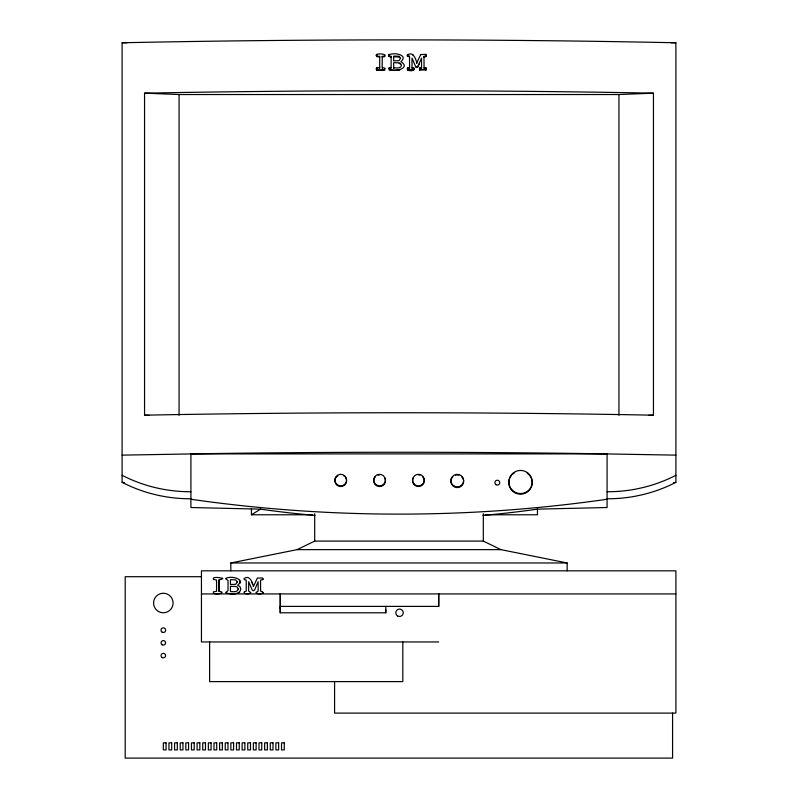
<?xml version="1.0" encoding="UTF-8"?>
<svg xmlns="http://www.w3.org/2000/svg" width="798" height="798" viewBox="0 0 798 798"><rect width="100%" height="100%" fill="white"/><g stroke="black" fill="none" stroke-linecap="round" stroke-linejoin="round"><path stroke-width="1.2" d="M385.823 609.592L385.783 612.794L280.208 612.794L280.307 606.39L438.77 606.39L438.77 593.931M240.048 583.218L239.849 580.206M391.12 67.471L391.13 56.449L389.195 56.05L388.776 55.192C391.668 51.91 409.414 54.384 400.945 61.606C411.987 68.907 392.187 72.568 388.776 68.808L389.195 67.93L391.12 67.471L391.12 68.02M416.765 63.431L416.765 62.882C415.858 58.364 412.436 50.703 407.269 55.212L407.678 56.069L409.524 56.289L409.574 67.491L407.678 67.95L407.269 68.808C407.11 71.521 414.272 71.431 414.232 68.808L412.007 67.491L412.007 58.094L415.987 67.391M415.987 66.842L418.012 66.234L421.553 58.094L421.553 67.491L419.549 68.139L419.549 69.975L426.132 69.955M262.702 579.518L262.452 577.942L257.365 578.081L253.395 586.54C252.497 582.061 249.156 574.201 243.959 578.779L244.358 579.647L246.243 580.106L246.243 591.198L244.358 591.667L243.959 592.535C244.657 594.32 250.063 594.251 250.871 592.535L248.667 591.198L248.667 581.692L252.158 589.931L253.365 590.759L254.632 589.931L258.153 581.692L258.153 591.198L255.968 592.515C256.747 594.301 262.133 594.35 262.911 592.495L262.452 591.647L260.577 591.198L260.577 580.066L263.101 579.518L263.31 578.839M423.987 57.037L426.132 56.488L425.883 54.384L420.765 54.523L416.765 62.882M263.31 592.495L262.851 593.383M219.819 579.707L219.001 580.066L219.001 591.328C227.131 592.325 216.946 595.128 213.405 593.213L213.405 591.857L216.557 591.328L216.557 580.066L213.405 579.458L213.405 578.101C216.208 576.136 227.091 578.969 219.43 579.707M426.132 55.94L423.987 56.488L424.077 68.349M376.257 55.76L376.526 54.543C380.307 52.668 390.152 55.371 382.162 56.488M376.257 69.346L376.905 67.93L379.698 67.611M419.199 63.89L417.524 67.391L417.524 66.842M382.162 57.037L384.875 56.628M419.549 69.436L426.132 69.406L426.132 68.109L424.077 67.81M407.429 69.456L414.012 69.456M239.699 592.276L237.994 593.153M251.43 508.575L251.43 514.78L260.547 509.144A962.657 950.877 0 0 0 315.02 515.398M230.831 570.819L230.831 562.969L297.105 549.632L314.691 541.084L483.309 541.084L500.895 549.632L567.169 562.969L567.169 570.819M673.422 482.67L675.896 482.351L675.896 42.763L670.919 42.763M399.808 70.174L389.514 70.244L389.195 69.665M384.875 70.224L376.905 70.224L376.257 68.808M149.485 415.379L144.558 415.189L144.558 93.176L179.061 94.533L618.939 94.533L653.442 93.176L653.442 415.189L648.505 415.379M144.558 93.176L168.039 92.728A2081.433 322.023 0 0 1 629.961 92.728L653.442 93.176M144.558 415.189L168.039 414.741A2081.433 322.023 0 0 1 629.961 414.741L653.442 415.189M122.104 455.129L214.093 453.543A2081.433 322.023 0 0 1 583.907 453.543L675.896 455.129M190.912 498.77A147.79 146.014 0 0 1 122.104 482.351L122.104 42.763L127.082 42.763M393.673 56.658L399.728 57.137M393.673 67.9C396.067 67.73 401.085 68.987 401.474 65.286L400.496 63.371L399.08 62.852L393.673 62.673L393.673 68.448M251.43 514.78L312.367 514.78M485.214 514.78L537.453 514.78L537.453 508.575M297.105 549.632L500.895 549.632M230.831 562.969L567.169 562.969M201.445 576.705L125.196 576.705L125.196 758.1L672.574 758.1L672.574 713.103M219.111 579.827L219.191 591.607M201.445 593.931L675.896 593.931M438.671 641.961L201.445 641.961L201.445 570.819L675.896 570.819L675.896 713.103L334.581 713.103L334.581 681.612M260.547 509.144L190.912 507.518L190.912 453.902L607.079 453.902L607.079 507.518L537.453 509.144A962.657 950.877 0 0 1 482.98 515.398M409.574 57.077L407.678 56.069M376.257 55.212L376.905 56.079L379.698 56.488L379.698 68.159M376.526 55.88L376.905 56.628L379.698 57.037M376.526 69.476C380.067 71.361 390.342 68.608 382.162 67.611L382.272 56.249M391.13 56.987L388.965 56.389M122.104 482.351L124.568 482.67M399.08 63.391L400.496 63.91M222.103 577.892L222.812 578.779M251.639 581.862L252.557 584.006M618.939 94.533L618.939 415.309M483.309 513.712L483.309 541.084M438.671 593.931L438.671 606.39M426.132 68.109L426.132 68.658M425.883 54.384L425.883 54.932M425.883 56.129L425.883 56.678M425.883 67.93L425.883 68.478M425.883 69.635L425.883 70.184M424.087 56.249L424.087 56.798M421.454 67.81L421.454 68.349M420.765 54.523L420.765 55.062M419.808 67.95L419.808 68.488M419.808 69.645L419.808 70.194M419.549 68.139L419.549 68.678M416.746 67.052L416.746 67.591M414.012 68.159L414.012 68.698M413.743 67.95L413.743 68.498M413.743 69.665L413.743 70.204M412.775 54.374L412.775 54.922M412.347 67.9L412.347 68.448M412.097 67.75L412.097 68.289M409.464 67.75L409.464 68.289M409.334 56.149L409.334 56.698M409.145 67.9L409.145 68.448M407.678 54.374L407.678 54.922M407.678 67.95L407.678 68.488M407.678 69.645L407.678 70.194M407.429 54.583L407.429 55.132M407.429 55.86L407.429 56.409M407.429 68.159L407.429 68.698M402.81 641.961L402.81 681.612L209.625 681.612L209.625 641.961M390.811 56.219L390.811 56.758M390.791 67.78L390.791 68.329M389.195 54.344L389.195 54.892M389.195 56.05L389.195 56.598M389.195 67.93L389.195 68.478M388.965 54.543L388.965 55.092M385.783 606.39L385.783 612.794M382.352 67.89L382.352 68.438M379.539 56.249L379.539 56.798M379.479 67.89L379.479 68.438M376.905 54.334L376.905 54.882M376.905 56.079L376.905 56.628M376.905 67.93L376.905 68.478M376.905 69.675L376.905 70.224M376.526 54.543L376.526 55.092M376.526 68.139L376.526 68.678M314.691 513.712L314.691 541.084M280.307 593.931L280.307 608.525M280.208 593.931L280.208 612.794M179.061 94.533L179.061 415.309M675.896 475.319A147.79 146.014 0 0 1 642.5 487.658L636.684 488.925A147.79 146.014 0 0 1 607.079 491.738M122.104 42.763A2081.433 322.023 0 0 1 675.896 42.763M675.896 482.351A147.79 146.014 0 0 1 642.5 494.69L636.684 495.957A147.79 146.014 0 0 1 607.079 498.77M190.912 491.738A147.79 146.014 0 0 1 122.104 475.319M422.571 476.645A5.865 5.795 0 0 1 422.92 484.466A5.865 5.795 0 0 1 415.06 485.493A5.865 5.795 0 0 1 413.344 477.842M418.421 474.94A5.865 5.795 0 0 1 419.938 475.139M461.793 476.795A6.394 6.314 0 0 1 461.793 485.723A6.394 6.314 0 0 1 452.745 485.723A6.394 6.314 0 0 1 452.745 476.795M455.608 475.159A6.394 6.314 0 0 1 458.92 475.159M607.079 499.259A1446.824 1429.408 0 0 1 190.912 499.259M384.656 477.842A5.865 5.795 0 0 1 382.94 485.493A5.865 5.795 0 0 1 375.08 484.466A5.865 5.795 0 0 1 375.429 476.645M378.053 475.139A5.865 5.795 0 0 1 379.579 474.94M527.239 473.174A11.701 11.561 0 0 1 529.912 489.543A11.701 11.561 0 0 1 513.274 491.708A11.701 11.561 0 0 1 511.568 475.209M512.256 474.471A11.701 11.561 0 0 1 514.68 472.635M345.813 477.842A5.865 5.795 0 0 1 343.669 485.763A5.865 5.795 0 0 1 335.649 483.638A5.865 5.795 0 0 1 337.793 475.718M343.669 475.718A5.865 5.795 0 0 1 344.876 476.645M240.727 589.044C240.138 595.607 228.817 594.251 225.575 592.535L228.019 590.63L228.019 580.425L225.575 578.75C228.537 575.398 246.093 578.011 237.674 585.253L239.909 586.48L240.727 589.044M237.275 581.951L235.629 584.316L230.442 584.495L230.442 579.687L235.609 579.807L237.275 581.951M400.546 58.344L398.89 60.688L393.673 60.857L393.673 56.109L398.87 56.229L400.546 58.344M238.203 588.974C237.844 592.675 232.836 591.478 230.442 591.627L230.442 586.331L235.809 586.51L237.225 587.029L238.203 588.974M166.064 742.848L163.321 742.848L163.321 749.901L166.064 749.901L166.064 742.848M171.69 742.848L168.947 742.848L168.947 749.901L171.69 749.901L171.69 742.848M177.326 742.848L174.572 742.848L174.572 749.901L177.326 749.901L177.326 742.848M182.951 742.848L180.208 742.848L180.208 749.901L182.951 749.901L182.951 742.848M188.577 742.848L185.834 742.848L185.834 749.901L188.577 749.901L188.577 742.848M194.203 742.848L191.46 742.848L191.46 749.901L194.203 749.901L194.203 742.848M199.839 742.848L197.086 742.848L197.086 749.901L199.839 749.901L199.839 742.848M205.465 742.848L202.722 742.848L202.722 749.901L205.465 749.901L205.465 742.848M211.091 742.848L208.348 742.848L208.348 749.901L211.091 749.901L211.091 742.848M216.727 742.848L213.974 742.848L213.974 749.901L216.727 749.901L216.727 742.848M222.353 742.848L219.61 742.848L219.61 749.901L222.353 749.901L222.353 742.848M227.979 742.848L225.236 742.848L225.236 749.901L227.979 749.901L227.979 742.848M233.605 742.848L230.861 742.848L230.861 749.901L233.605 749.901L233.605 742.848M239.24 742.848L236.487 742.848L236.487 749.901L239.24 749.901L239.24 742.848M244.866 742.848L242.123 742.848L242.123 749.901L244.866 749.901L244.866 742.848M250.492 742.848L247.749 742.848L247.749 749.901L250.492 749.901L250.492 742.848M256.118 742.848L253.375 742.848L253.375 749.901L256.118 749.901L256.118 742.848M261.754 742.848L259.001 742.848L259.001 749.901L261.754 749.901L261.754 742.848M267.38 742.848L264.637 742.848L264.637 749.901L267.38 749.901L267.38 742.848M273.006 742.848L270.263 742.848L270.263 749.901L273.006 749.901L273.006 742.848M278.642 742.848L275.889 742.848L275.889 749.901L278.642 749.901L278.642 742.848M284.268 742.848L281.524 742.848L281.524 749.901L284.268 749.901L284.268 742.848M414.272 484.196A5.865 5.795 0 0 0 424.087 481.593A5.865 5.795 0 0 0 416.905 474.501A5.865 5.795 0 0 0 414.272 484.196M454.072 486.082A6.394 6.314 0 0 0 463.658 480.615A6.394 6.314 0 0 0 454.072 475.149A6.394 6.314 0 0 0 454.072 486.082M376.646 485.114A5.865 5.795 0 0 0 385.444 480.097A5.865 5.795 0 0 0 376.646 475.079A5.865 5.795 0 0 0 376.646 485.114M512.256 490.171A11.701 11.561 0 0 0 531.827 484.985A11.701 11.561 0 0 0 517.503 470.83A11.701 11.561 0 0 0 512.256 490.171M496.117 484.735A2.444 2.424 0 0 0 499.787 482.64A2.444 2.424 0 0 0 496.117 480.546A2.444 2.424 0 0 0 496.117 484.735M337.793 485.114A5.865 5.795 0 0 0 346.601 480.097A5.865 5.795 0 0 0 337.793 475.079A5.865 5.795 0 0 0 337.793 485.114M158.433 611.468A9.766 9.766 0 0 0 173.086 603.009A9.766 9.766 0 0 0 158.433 594.55A9.766 9.766 0 0 0 158.433 611.468M162.154 632.186A2.334 2.334 0 0 0 165.655 630.161A2.334 2.334 0 0 0 162.154 628.136A2.334 2.334 0 0 0 162.154 632.186M162.194 644.794A2.254 2.254 0 0 0 165.575 642.839A2.254 2.254 0 0 0 162.194 640.884A2.254 2.254 0 0 0 162.194 644.794M162.194 657.552A2.254 2.254 0 0 0 165.575 655.597A2.254 2.254 0 0 0 162.194 653.642A2.254 2.254 0 0 0 162.194 657.552M397.673 615.996A3.721 3.721 0 0 0 403.249 612.784A3.721 3.721 0 0 0 397.673 609.562A3.721 3.721 0 0 0 397.673 615.996"/></g></svg>
